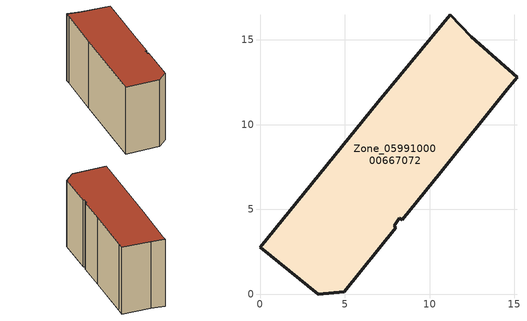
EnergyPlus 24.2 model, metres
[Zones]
Zone_0599100000667072
 floor ground (C_G): 4.98,0.15 3.42,0 0,2.78 6.97,11.35 10.79,15.96 11.22,16.48 12.44,15.19 15.15,12.8 14.58,12.09 10.64,7.19 8.39,4.39 8.21,4.49 7.9,4.04 8.01,3.91 z0
 wall outside (C_F): 3.42,0 4.98,0.15 8.01,3.91 7.9,4.04 8.21,4.49 8.39,4.39 10.64,7.19 14.58,12.09 15.15,12.8 12.44,15.19 11.22,16.48 10.79,15.96 6.97,11.35 0,2.78 3.42,0 z0:9.25
 roof outside (C_R): 12.44,15.19 11.22,16.48 10.79,15.96 6.97,11.35 0,2.78 3.42,0 4.98,0.15 8.01,3.91 7.9,4.04 8.21,4.49 8.39,4.39 10.64,7.19 14.58,12.09 15.15,12.8 z9.25
[BUILDING]
Pand.0599100000667072: North Axis=0; Terrain=City; Loads Convergence Tolerance Value=0.04; Temperature Convergence Tolerance Value=0.4; Solar Distribution=FullExterior; Maximum Number of Warmup Days=25; Minimum Number of Warmup Days=1
[Site:Location]
Rotterdam.The.Hague.AP_ZH_NLD Design_Conditions: Latitude=51.96; Longitude=4.45; Time Zone=1; Elevation=-4.5
[SITE:GROUNDTEMPERATURE:BUILDINGSURFACE]
18, 18, 18, 18, 18, 18, 18, 18, 18, 18, 18, 18
[MATERIAL] Thermal Absorptance=0.9; Solar Absorptance=0.7; Visible Absorptance=0.7
Name | Roughness | Thickness | Conductivity | Density | Specific Heat
G.TC.1946 | MediumSmooth | 0.15 | 1 | 540 | 1210
F.TC.1946 | Rough | 0.3 | 0.857143 | 1920 | 840
R.TC.1946 | MediumRough | 0.2 | 0.909091 | 1500 | 1000
[CONSTRUCTION]
C_G: G.TC.1946
C_F: F.TC.1946
C_R: R.TC.1946
[ZONE]
Zone_0599100000667072: Type=1; Multiplier=1; Ceiling Height=Autocalculate; Volume=Autocalculate; Floor Area=autocalculate; Part of Total Floor Area=Yes
[ZONEINFILTRATION:DESIGNFLOWRATE]
Infil_Zone_0599100000667072: Zone or ZoneList or Space or SpaceList=Zone_0599100000667072; Schedule=AlwaysOn; Design Flow Rate Calculation Method=Flow/Area; Flow Rate per Floor Area=0.003; Constant Term Coefficient=1; Temperature Term Coefficient=0; Velocity Term Coefficient=0; Velocity Squared Term Coefficient=0
[HVACTEMPLATE:ZONE:IDEALLOADSAIRSYSTEM]
Zone_0599100000667072: Maximum Heating Supply Air Temperature=50; Minimum Cooling Supply Air Temperature=13; Maximum Heating Supply Air Humidity Ratio=0.0156; Minimum Cooling Supply Air Humidity Ratio=0.0077; Heating Limit=NoLimit; Cooling Limit=NoLimit; Dehumidification Control Type=ConstantSensibleHeatRatio; Cooling Sensible Heat Ratio=0.7; Dehumidification Setpoint=60; Humidification Control Type=None; Humidification Setpoint=30; Outdoor Air Method=None; Outdoor Air Flow Rate per Person=0.00944; Outdoor Air Flow Rate per Zone Floor Area=0; Outdoor Air Flow Rate per Zone=0; Demand Controlled Ventilation Type=None; Outdoor Air Economizer Type=NoEconomizer; Heat Recovery Type=None; Sensible Heat Recovery Effectiveness=0.7; Latent Heat Recovery Effectiveness=0.65
[ZONECONTROL:THERMOSTAT]
ThermostatControl_Zone_0599100000667072: Zone or ZoneList=Zone_0599100000667072; Control Type Schedule=DualSetpointControlType; Control 1=Thermostat_Zone_0599100000667072; Temperature Difference Between Cutout And Setpoint=0
[THERMOSTATSETPOINT:DUALSETPOINT]
Thermostat_Zone_0599100000667072: Heating Setpoint Temperature Schedule=HeatingSetpoint_Zone_0599100000667072; Cooling Setpoint Temperature Schedule=CoolingSetpoint_Zone_0599100000667072
[SCHEDULE:COMPACT]
HeatingSetpoint_Zone_0599100000667072: Through: 12/31, For: AllDays, Until: 24:00, 21
CoolingSetpoint_Zone_0599100000667072: Through: 12/31, For: AllDays, Until: 24:00, 24
DualSetpointControlType: Through: 12/31, For: AllDays, Until: 24:00, 4
AlwaysOn: Through: 12/31, For: AllDays, Until: 24:00, 1
